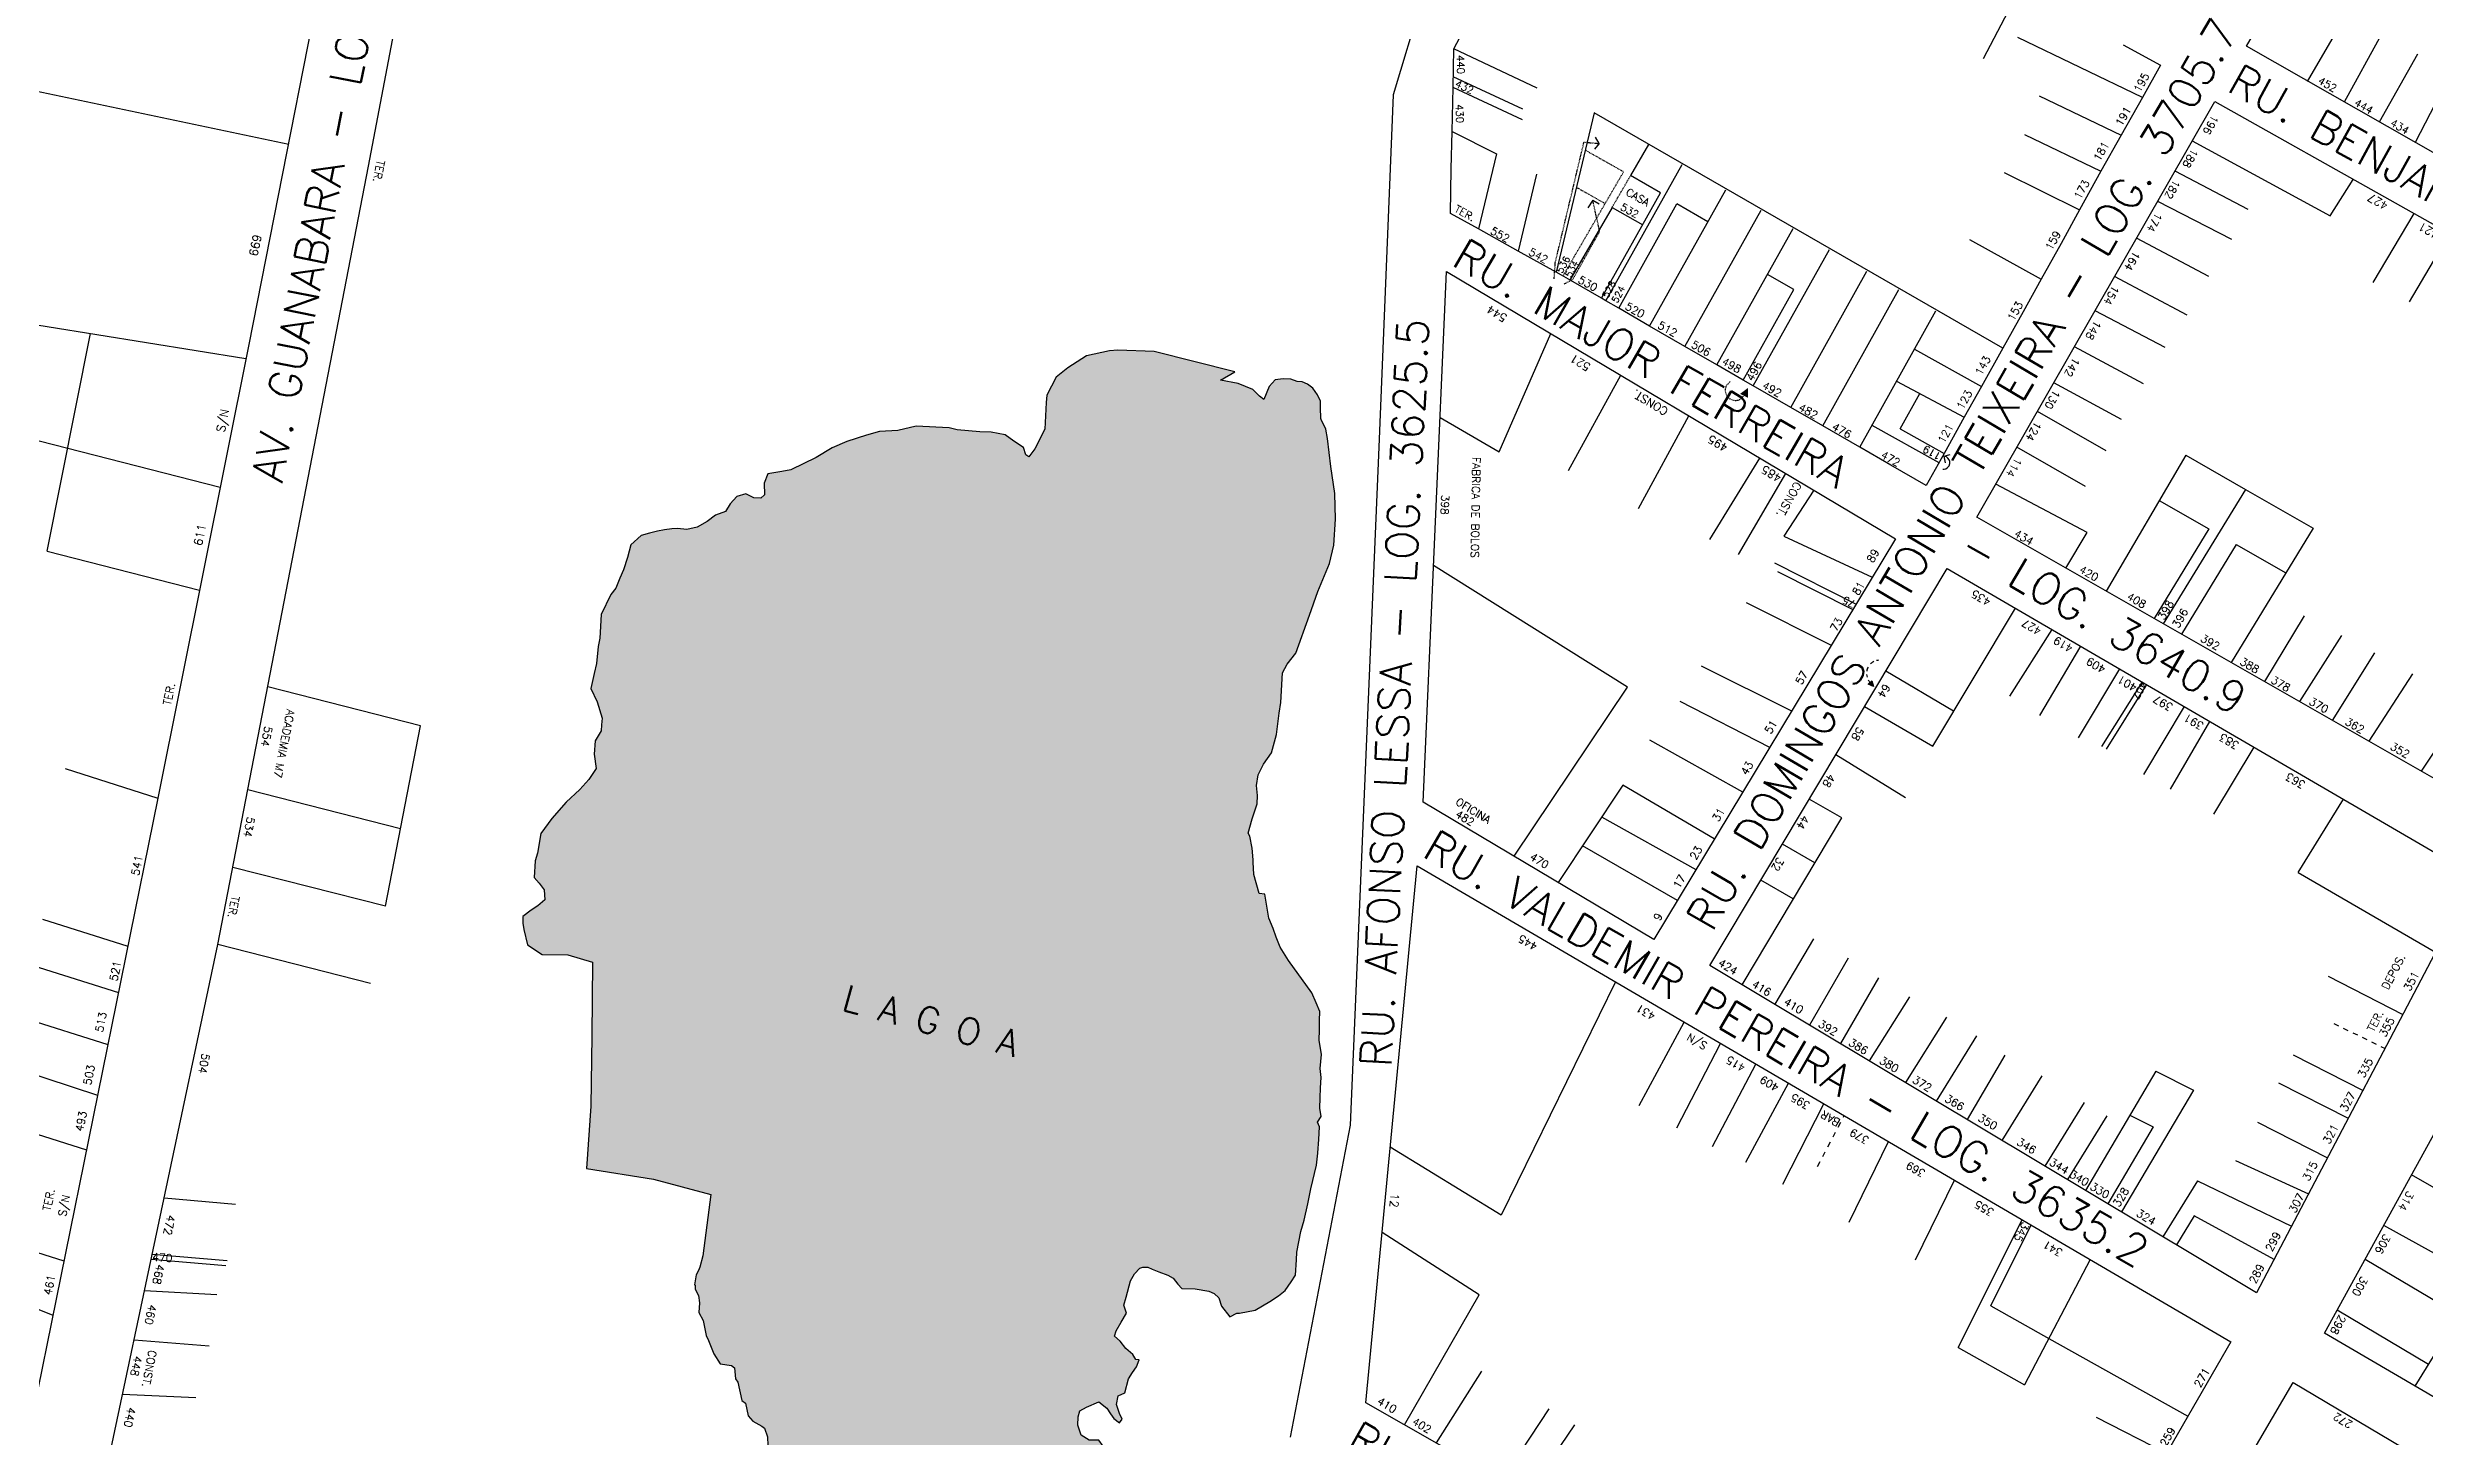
# Model space of a CAD drawing. Extents: x 714896 to 749292, y 8417558 to 8447149.
# Drawn here: x 739673.9 to 740126.6, y 8427069.5 to 8427333.9 of the extents above; entities that cross this region are included whole.
import ezdxf

# ---------------------------------------------------------------- set-up
doc = ezdxf.new("R2010")
doc.units = 0
doc.header["$MEASUREMENT"] = 0
doc.linetypes.add('ACAD_ISO03W100', pattern=[30, 12, -18])
for name, color, linetype in [('LOTE', 7, 'CONTINUOUS'), ('NUM-PORTA', 7, 'CONTINUOUS'), ('QUADRA', 6, 'CONTINUOUS'), ('REFERENCIA', 7, 'CONTINUOUS'), ('TEXTO', 7, 'CONTINUOUS'), ('TEXTODERUA', 3, 'CONTINUOUS')]:
    doc.layers.add(name, color=color, linetype=linetype)
doc.styles.add('ROMANS', font='ROMANS.SHX', dxfattribs={"height": 1.5})

msp = doc.modelspace()

# ---------------------------------------------------------------- hatches: boundary and pattern name
at = {"layer": 'LOTE'}
msp.add_hatch(color=7, dxfattribs=at).paths.add_polyline_path([(739997.76, 8427269.15), (739996.23, 8427268), (739997.76, 8427267.24)])
at = {"layer": 'LOTE', "linetype": 'CONTINUOUS'}
msp.add_hatch(color=7, dxfattribs=at).paths.add_polyline_path([(740021.36, 8427213.38), (740020.62, 8427212.73), (740021.64, 8427212.3)])
at = {"layer": 'REFERENCIA'}
h = msp.add_hatch(dxfattribs=at)
h.set_pattern_fill('FLEX', color=4, scale=10, style=0)
h.set_pattern_definition([(0, (739756.9368, 8426983.7255), (0, 2.5), [2.5, -2.5]), (45, (739759.4368, 8426983.7255), (1e-16, 2.5), [0.625, -2.285534, 0.625, -3.535534])])
h.paths.add_polyline_path([(739904.45, 8427195.43), (739905.49, 8427197.48), (739906.98, 8427199.65), (739907.94, 8427203.14), (739908.47, 8427207.22), (739908.8, 8427209.25), (739909.08, 8427214.89), (739909.99, 8427216.5), (739911.67, 8427218.65), (739914.23, 8427225.86), (739915.81, 8427230.36), (739918.07, 8427235.72), (739918.9, 8427239.17), (739919.17, 8427244.13), (739919.06, 8427249.01), (739918.31, 8427254.15), (739917.7, 8427259.53), (739917.33, 8427261.29), (739916.39, 8427263.19), (739916.36, 8427265.41), (739916.36, 8427266.61), (739915.8, 8427267.8), (739914.88, 8427269.06), (739913.84, 8427269.86), (739912.87, 8427270.28), (739911.91, 8427270.36), (739910.69, 8427270.81), (739909.2, 8427270.85), (739907.7, 8427270.65), (739906.58, 8427269.41), (739905.54, 8427266.92), (739904.72, 8427267.59), (739903.44, 8427268.85), (739900.64, 8427269.96), (739897.32, 8427270.6), (739900.05, 8427272.2), (739884.64, 8427276.05), (739877.73, 8427276.31), (739876.15, 8427276.17), (739871.75, 8427275.25), (739868.24, 8427272.97), (739865.99, 8427271.17), (739864.2, 8427267.78), (739864.08, 8427266.37), (739863.84, 8427261.3), (739861.97, 8427257.56), (739860.79, 8427256.01), (739860.2, 8427256.37), (739859.76, 8427257.81), (739857.91, 8427259), (739856.28, 8427260.23), (739853.65, 8427260.68), (739851.48, 8427260.76), (739847.17, 8427261.14), (739845.6, 8427261.51), (739839.32, 8427261.88), (739835.83, 8427261.01), (739832.34, 8427260.81), (739829.88, 8427260.15), (739826.12, 8427258.92), (739823.33, 8427257.72), (739820.32, 8427255.88), (739815.48, 8427253.53), (739813.73, 8427253.19), (739811.08, 8427252.77), (739810.37, 8427251), (739810.44, 8427248.77), (739809.73, 8427248.12), (739808.45, 8427248.2), (739806.9, 8427248.97), (739805.2, 8427248.47), (739803.89, 8427247.05), (739803.01, 8427245.57), (739801.11, 8427244.93), (739799.56, 8427243.69), (739797.64, 8427242.61), (739795.7, 8427242.17), (739793.92, 8427242.34), (739792.82, 8427242.28), (739791.44, 8427242.12), (739790.08, 8427241.83), (739788.58, 8427241.49), (739786.96, 8427241.03), (739785.01, 8427239.25), (739784.36, 8427236.82), (739783.6, 8427234.5), (739782.9, 8427232.92), (739782.15, 8427230.98), (739781.2, 8427229.77), (739779.33, 8427226.01), (739779.11, 8427221.49), (739778.8, 8427219.91), (739778.44, 8427216.68), (739777.99, 8427214.77), (739777.4, 8427211.88), (739778.61, 8427209.38), (739779.56, 8427206.23), (739779.41, 8427205), (739779.36, 8427203.86), (739778.21, 8427201.96), (739778.04, 8427199.38), (739778.4, 8427196.66), (739777, 8427194.55), (739775.28, 8427192.69), (739772.68, 8427190.28), (739769.96, 8427187.17), (739767.84, 8427184.31), (739767.2, 8427180.57), (739766.76, 8427179.11), (739766.61, 8427175.88), (739767.52, 8427174.85), (739768.47, 8427173.54), (739768.6, 8427171.67), (739767.28, 8427170.52), (739766.05, 8427169.7), (739764.44, 8427168.47), (739764.46, 8427167.22), (739764.64, 8427165.99), (739765.33, 8427163.06), (739768.1, 8427161.24), (739772.98, 8427161.17), (739777.7, 8427159.78), (739777.56, 8427145.73), (739777.38, 8427132.34), (739776.53, 8427120.5), (739789.33, 8427118.44), (739800.23, 8427115.56), (739798.71, 8427103.88), (739798.13, 8427101.73), (739797.89, 8427101.06), (739797.43, 8427100.23), (739797.14, 8427098.37), (739797.28, 8427098.31), (739797.28, 8427097.49), (739797.89, 8427096.29), (739798.05, 8427094.89), (739797.94, 8427093.09), (739798.76, 8427091.57), (739799.38, 8427088.69), (739799.78, 8427087.75), (739800.8, 8427085.19), (739801.99, 8427083.27), (739804.15, 8427083), (739804.77, 8427082.52), (739804.93, 8427080.45), (739805.4, 8427079.81), (739806.15, 8427076.31), (739806.84, 8427075.78), (739807.32, 8427073.41), (739808.24, 8427072.39), (739809.97, 8427071.41), (739810.47, 8427071.08), (739811.04, 8427069.43), (739811.12, 8427067.72), (739811.91, 8427065.75), (739812.93, 8427065.11), (739813.76, 8427063.17), (739814.24, 8427061.46), (739815.08, 8427059.96), (739816.55, 8427058.9), (739817.17, 8427056.2), (739818.2, 8427054.31), (739819.38, 8427052.49), (739820.37, 8427048.85), (739820.77, 8427046.17), (739822.72, 8427043.19), (739823.36, 8427040.29), (739823.65, 8427037.7), (739823.4, 8427033.54), (739826, 8427000.77), (739826.07, 8427000), (739826.08, 8426999.86), (739826.23, 8426998.5), (739826.29, 8426996.2), (739826.24, 8426994.73), (739826.87, 8426993.51), (739827.26, 8426988.43), (739843.88, 8426988.2), (739859.36, 8426989.13), (739866.29, 8426990.44), (739867.44, 8426990.76), (739868.37, 8426991.06), (739869.52, 8426991.69), (739870.29, 8426992.34), (739871.59, 8426992.6), (739872.96, 8426992.66), (739874.1, 8426992.66), (739875.04, 8426992.69), (739875.62, 8426993.59), (739875.89, 8426994.77), (739875.73, 8426995.81), (739875.04, 8426996.77), (739873.6, 8426997.75), (739872.54, 8427000), (739872.1, 8427000.92), (739870.1, 8427009.03), (739868.56, 8427016.17), (739867.57, 8427024.04), (739867.99, 8427031.35), (739869.3, 8427042.2), (739870.8, 8427051.62), (739871.89, 8427058.41), (739873.62, 8427063.06), (739874.68, 8427065.48), (739875.86, 8427066.73), (739875.84, 8427067.13), (739874.96, 8427067.65), (739874.13, 8427068.76), (739873.3, 8427068.79), (739872.26, 8427068.79), (739870.74, 8427069.69), (739870.13, 8427071.64), (739870.2, 8427073.21), (739870.48, 8427074.34), (739871.75, 8427075.05), (739874.12, 8427076.05), (739875.65, 8427074.87), (739876.34, 8427073.8), (739877.01, 8427072.87), (739878.04, 8427072.04), (739878.55, 8427072.77), (739878.04, 8427073.83), (739877.52, 8427075.56), (739877.84, 8427077.19), (739879.06, 8427077.78), (739879.8, 8427080.47), (739880.56, 8427081.62), (739881.32, 8427082.73), (739881.8, 8427084.05), (739881.17, 8427084.1), (739880.61, 8427085.06), (739879.25, 8427086.21), (739878.2, 8427087.59), (739877.14, 8427088.55), (739877.46, 8427089.59), (739878.39, 8427091.21), (739879.4, 8427092.95), (739878.92, 8427094.44), (739879.35, 8427095.99), (739880.15, 8427099.11), (739880.95, 8427100.44), (739881.92, 8427101.49), (739882.49, 8427101.72), (739883.46, 8427101.72), (739884.31, 8427101.3), (739885.56, 8427100.84), (739887.25, 8427100.18), (739888.28, 8427099.62), (739889.19, 8427098.44), (739889.94, 8427097.64), (739892.47, 8427097.59), (739895.08, 8427097.14), (739896.08, 8427096.71), (739896.95, 8427095.85), (739897.46, 8427094.26), (739899.08, 8427092.28), (739900.39, 8427092.97), (739900.9, 8427092.97), (739903.88, 8427093.51), (739906.72, 8427095.17), (739908.36, 8427096.28), (739909.64, 8427097.27), (739910.77, 8427098.92), (739911.56, 8427100.18), (739911.75, 8427103.11), (739911.81, 8427104.55), (739912.6, 8427108.53), (739913.25, 8427110.66), (739913.92, 8427113.78), (739914.5, 8427116.61), (739915.56, 8427121.11), (739915.85, 8427123.36), (739916.02, 8427125.99), (739916.15, 8427128.44), (739915.76, 8427129.33), (739916.44, 8427130.38), (739916.21, 8427131.98), (739916.3, 8427133.96), (739916.34, 8427135.87), (739916.47, 8427137.84), (739916.26, 8427139.53), (739916.55, 8427142.2), (739916.07, 8427144.91), (739916.17, 8427146.88), (739916.17, 8427148.68), (739916.21, 8427150.39), (739915.54, 8427152.05), (739914.66, 8427153.94), (739910.24, 8427160.09), (739908.68, 8427162.61), (739907.89, 8427164.57), (739907.35, 8427166.18), (739906.53, 8427168.18), (739905.72, 8427172.74), (739904.63, 8427172.87), (739903.67, 8427176.49), (739903.52, 8427178.85), (739903.54, 8427179.29), (739903.32, 8427181.48), (739902.87, 8427183.78), (739902.58, 8427184.33), (739903.32, 8427187.08), (739904.29, 8427189.96), (739904.36, 8427191.51), (739904.15, 8427193.43)])
h.paths.add_polyline_path([(739824.16, 8427149.42), (739866.75, 8427137.74), (739868.74, 8427144.97), (739826.15, 8427156.65)], flags=24)

# ---------------------------------------------------------------- linework, layer by layer
at = {"layer": 'LOTE', "color": 7}
for p, q in [((740042.57, 8427331.89, 526.72), (740049.54, 8427345.11, 526.17)), ((740104.29, 8427327.5, 526.01), (740111.64, 8427340.09, 523.78)), ((739957.57, 8427326.2, 523.86), (739941.7, 8427333.67, 523.75)), ((740072.88, 8427324.45, 531.68), (740049.11, 8427335.89, 526.74)), ((740118.33, 8427336.36, 524.22), (740111.26, 8427323.53, 526.01)), ((740125.24, 8427332.7, 524.5), (740117.95, 8427319.73, 526.01)), ((739665.62, 8427326.97, 525.72), (739719.87, 8427315.55, 530.07)), ((739954.83, 8427320.19, 523.5), (739941.6, 8427326.35, 521.31)), ((739954.86, 8427322.19, 523.5), (739941.63, 8427328.35, 521.31)), ((740053.17, 8427324.75, 527.59), (740068.84, 8427317.27, 531.68)), ((740131.44, 8427328.72, 524.72), (740124.78, 8427315.85, 526.01)), ((739968.45, 8427321.5, -521.32), (739961.2, 8427291.17)), ((739941.42, 8427317.96, 521.31), (739949.84, 8427313.7, 522.54)), ((739978.83, 8427315.48, 2.54), (739975.38, 8427309.55, 121.64)), ((740050.38, 8427317.37, 527.84), (740064.97, 8427310.38, 531.68)), ((740082.36, 8427316.17, 526.35), (740108.63, 8427301.87, 524.05)), ((739949.84, 8427313.7, 522.54), (739946.42, 8427299.4, 521.26)), ((739957.45, 8427309.85, 523.65), (739953.95, 8427295.2)), ((740046.51, 8427310.15, 527.88), (740060.86, 8427303.05, 531.68)), ((740093.01, 8427303.08, 524.88), (740079.07, 8427310.43, 526.35)), ((740108.63, 8427301.87, 524.05), (740113.02, 8427308.85, 523.03)), ((739971.86, 8427303.5, 243.29), (739963.8, 8427289.68, 521.32)), ((740089.89, 8427297.42, 525.17), (740075.77, 8427304.65, 526.35)), ((740116.79, 8427289.23, 524.35), (740124.61, 8427302.35, 523.03)), ((740039.94, 8427297.39, 526.66), (740053.57, 8427289.81, 531.72)), ((740085.53, 8427290.35, 525.43), (740071.76, 8427297.65, 526.35)), ((740123.75, 8427285.51, 524.27), (740131.38, 8427298.55, 523.03)), ((740081.38, 8427282.97, 525.62), (740067.56, 8427290.32, 526.35)), ((739653.54, 8427284.13, 528.24), (739711.7, 8427274.73, 519.36)), ((740077.2, 8427276.85, 525.76), (740063.83, 8427283.82, 526.35)), ((739950.39, 8427256.94, 525.32), (739960.18, 8427279.49, 525.64)), ((740029.45, 8427276.51, 527.01), (740042.19, 8427269.42, 531.74)), ((740073.09, 8427269.89, 525.9), (740059.91, 8427276.97, 526.35)), ((739963.58, 8427253.41, 525.22), (739973.52, 8427271.55, 525.64)), ((740026.05, 8427270.41, 526.3), (740038.94, 8427263.58, 531.76)), ((740068.9, 8427263.1, 526.04), (740055.96, 8427270.08, 526.35)), ((739648.18, 8427265.2, 528.24), (739706.79, 8427250.21, 511.3)), ((739939.12, 8427263.51, 525.64), (739950.39, 8427256.94, 525.32)), ((739976.9, 8427246.2, 525.2), (739986.51, 8427263.82, 525.64)), ((740021.36, 8427262.01, -4.73), (740034.1, 8427254.92)), ((740026.7, 8427261.32, -3.11), (740035.08, 8427256.66)), ((740065.98, 8427257.15, 526.17), (740052.85, 8427264.65, 526.35)), ((740062, 8427250.37, 526.38), (740048.97, 8427257.87, 526.35)), ((739990.45, 8427240.3, 525.26), (740000.01, 8427255.78, 525.64)), ((739995.92, 8427237.42, 525.3), (740004.96, 8427252.84, 525.64)), ((740081.1, 8427256.32, 525.3), (740065.96, 8427230.44, 527.42)), ((740010.27, 8427249.68, 525.64), (740004.54, 8427240.9, 525.44)), ((740062.31, 8427241.62, 526.72), (740044.94, 8427250.83, 526.35)), ((740092.48, 8427249.81, 527.42), (740076.83, 8427224.22, 527.42)), ((740004.54, 8427240.9, 525.44), (740021.41, 8427233.11, 525.85)), ((740058.27, 8427234.83, 527.42), (740062.31, 8427241.62, 526.72)), ((740085.53, 8427242.27, 527.42), (740075.09, 8427225.21, 527.42)), ((740090.73, 8427239.3, 527.42), (740080.3, 8427222.23, 527.42)), ((740105.38, 8427242.44, 527.42), (740089.73, 8427216.85, 527.42)), ((739673.82, 8427238.02, 511.3), (739702.87, 8427230.6, 511.3)), ((739974.82, 8427212.16, 524.79), (739937.87, 8427235.32, 525.64)), ((740002.77, 8427235.8, 525.37), (740018.32, 8427227.97, 525.85)), ((740003.39, 8427234.17, 525.41), (740017.7, 8427226.97, 525.85)), ((739997.37, 8427228.26, 525.27), (740013.56, 8427220.12, 525.85)), ((740032.94, 8427200.94, 526.1), (740048.7, 8427227.19, 525.79)), ((740103.63, 8427225.76, 526.26), (740096.1, 8427213.2, 527.42)), ((740047.61, 8427210.45, 525.98), (740055.7, 8427223.12, 525.79)), ((740110.8, 8427221.97, 526.18), (740102.77, 8427209.39, 527.42)), ((739988.8, 8427216.21, 525.08), (740006.02, 8427207.64, 525.85)), ((740053.3, 8427206.78, 525.95), (740061.14, 8427219.95, 525.79)), ((740117.08, 8427218.68, 526.1), (740109, 8427205.83, 527.42)), ((739744.93, 8427204.81, -0.54), (739715.86, 8427212.2)), ((739953.23, 8427179.96, 521.82), (739974.82, 8427212.16, 524.79)), ((740036.91, 8427207.55, 526.07), (740023.98, 8427215.19, 526.3)), ((740060.69, 8427202.48, 525.95), (740068.53, 8427215.65, 525.79)), ((740065.16, 8427200.87, 525.9), (740072.85, 8427213.14, 525.79)), ((740066.02, 8427200.37, 525.9), (740073.71, 8427212.63, 525.79)), ((740124.3, 8427214.66, 525.97), (740115.96, 8427201.85, 527.42)), ((739984.75, 8427209.49, 524.97), (740001.84, 8427200.71, 525.85)), ((740019.94, 8427208.44, 526.3), (740032.94, 8427200.94, 526.1)), ((740073.11, 8427195.5, 525.88), (740080.86, 8427208.47, 525.79)), ((740134, 8427208.29, 525.24), (740125.96, 8427196.13, 527.42)), ((739978.98, 8427202.12, 524.76), (739996.72, 8427192.23, 525.85)), ((740078.2, 8427192.75, 525.87), (740085.72, 8427205.64, 525.79)), ((740027.71, 8427191.07, 526.12), (740014.47, 8427199.29, 526.3)), ((740086.48, 8427187.95, 525.85), (740094.16, 8427200.73, 525.79)), ((739677.25, 8427196.69, 517.04), (739694.95, 8427191.03, 511.31)), ((739973.94, 8427193.47, 524.47), (739961.62, 8427174.97, 521.82)), ((739991.3, 8427183.26, 525.85), (739973.94, 8427193.47, 524.47)), ((739741.13, 8427185.18, -0.54), (739712.06, 8427192.57)), ((740015.59, 8427187.28, 526.21), (740009.42, 8427190.84, 526.3)), ((740102.53, 8427176.86, 525.79), (740111.17, 8427190.83, 525.79)), ((739969.84, 8427187.46, 524.1), (739987.8, 8427177.46, 525.85)), ((739996.65, 8427155.47, 526.3), (740015.59, 8427187.28, 526.21)), ((739966.19, 8427182.03, 523.53), (739984.27, 8427171.61, 525.85)), ((740010.46, 8427178.7, 526.21), (740004.29, 8427182.26, 526.3)), ((739738.28, 8427170.45, -0.54), (739709.21, 8427177.84)), ((740006.35, 8427171.83, 526.21), (740000.18, 8427175.4, 526.3)), ((740102.53, 8427176.86, 525.79), (740128.68, 8427161.66, 525.4)), ((739672.93, 8427168, 516.01), (739689.22, 8427162.85, 511.38)), ((739735.43, 8427155.73, 523.41), (739706.36, 8427163.12, 523.95)), ((740010.23, 8427164.21, 526.2), (740002.84, 8427151.77, 526.3)), ((739671.14, 8427159.18, 516.01), (739687.43, 8427154.03, 511.38)), ((740016.84, 8427160.56, 526.18), (740009.44, 8427147.81, 526.3)), ((740108.26, 8427157.12, 525.7), (740122.46, 8427149.82, 525.4)), ((739972.52, 8427156.03, 526.51), (739950.72, 8427111.59, 525.73)), ((740022.62, 8427156.81, 526.17), (740015.34, 8427144.28, 526.3)), ((740028.5, 8427153.21, 526.16), (740020.82, 8427140.99, 526.3)), ((739669.37, 8427149.18, 515.78), (739685.41, 8427144.12, 511.4)), ((739977.01, 8427132.51, 526.13), (739985.62, 8427148.36, 526.51)), ((740035.53, 8427149.31, 526.14), (740027.72, 8427136.86, 526.3)), ((740109.31, 8427148.08, 525.65), (740110.21, 8427147.65, 525.63)), ((739984.21, 8427128.21, 526.13), (739992.54, 8427144.32, 526.51)), ((740041.26, 8427145.78, 526.13), (740033.61, 8427133.34, 526.3)), ((740111.11, 8427147.22, 525.61), (740112, 8427146.78, 525.6)), ((740112.9, 8427146.35, 525.58), (740113.8, 8427145.92, 525.56)), ((740114.7, 8427145.48, 525.54), (740115.6, 8427145.05, 525.51)), ((740116.49, 8427144.61, 525.49), (740117.39, 8427144.18, 525.46)), ((740118.29, 8427143.74, 525.43), (740119.07, 8427143.37, 525.4)), ((739668.55, 8427139.35, 515.38), (739683.44, 8427134.43, 511.41)), ((739990.96, 8427124.71, 526.14), (739999.26, 8427140.39, 526.51)), ((740046.67, 8427142.06, 526.12), (740039.51, 8427129.8, 526.3)), ((740075.41, 8427139.05, 526.31), (740062, 8427116.33, 526.3)), ((740075.41, 8427139.05, 526.31), (740082.57, 8427135.44, 526.11)), ((740101.54, 8427142.13, 525.71), (740114.87, 8427135.37, 525.4)), ((739997.32, 8427121.7, 526.16), (740005.48, 8427136.75, 526.51)), ((740053.71, 8427138.16, 526.1), (740046.11, 8427125.85, 526.3)), ((740082.57, 8427135.44, 526.11), (740068.87, 8427112.22, 526.3)), ((740098.75, 8427136.82, 525.71), (740112.07, 8427130.06, 525.4)), ((740004.35, 8427117.52, 526.17), (740012.19, 8427132.83, 526.51)), ((740015.91, 8427130.27, 526.5), (740016.06, 8427130.56, 526.51)), ((740061.79, 8427133.07, 526.08), (740054.28, 8427120.95, 526.3)), ((740066.08, 8427130.51, 526.08), (740058.57, 8427118.38, 526.3)), ((740070.46, 8427130.66, 526.42), (740074.93, 8427128.4, 526.3)), ((739665.15, 8427129.16, 515.41), (739681.34, 8427124.08, 511.43)), ((740012.96, 8427124.62, 526.37), (740013.46, 8427125.56, 526.39)), ((740013.95, 8427126.5, 526.41), (740014.44, 8427127.44, 526.43)), ((740014.93, 8427128.38, 526.46), (740015.42, 8427129.32, 526.48)), ((740017, 8427110.3, 526.2), (740024.5, 8427125.63, 526.51)), ((740074.93, 8427128.4, 526.3), (740066.29, 8427113.76, 526.3)), ((740094.8, 8427129.3, 525.71), (740108.12, 8427122.55, 525.4)), ((739950.72, 8427111.59, 525.73), (739929.61, 8427124.56, 526.51)), ((740010.98, 8427120.9, 526.29), (740011.48, 8427121.83, 526.31)), ((740011.97, 8427122.76, 526.33), (740012.47, 8427123.69, 526.35)), ((740090.6, 8427122.02, 525.83), (740104.5, 8427115.66, 525.4)), ((740029.65, 8427103.09, 526.25), (740037.05, 8427118.29, 526.51)), ((740083.37, 8427118.16, 525.87), (740076.75, 8427107.5, 526.3)), ((740083.37, 8427118.16, 525.87), (740101.28, 8427109.53, 525.4)), ((740139.02, 8427110.69, 527.41), (740124.12, 8427119.27, 527.55)), ((739709.72, 8427113.66, 524.03), (739696.13, 8427114.84, 523.45)), ((739661.14, 8427107.92, 514.75), (739677.04, 8427102.94, 511.46)), ((739946.56, 8427096.42, 525.43), (739928.06, 8427108.28, 526.51)), ((740037.74, 8427086.38, 526.27), (740049.95, 8427110.75, 526.51)), ((740043.97, 8427094.35, 526.32), (740051.67, 8427109.74, 526.51)), ((740082.74, 8427111.45, 526.08), (740079.32, 8427105.95, 526.3)), ((740097.93, 8427103.16, 525.4), (740082.74, 8427111.45, 525.98)), ((740134.56, 8427100.95, 527.6), (740118.84, 8427109.66, 527.55)), ((739707.9, 8427101.96, 523.79), (739693.66, 8427103.16, 523.45)), ((739708.1, 8427102.94, 523.79), (739693.86, 8427104.14, 523.45)), ((740062.91, 8427103.17, 526.51), (740050.43, 8427079.28, 526.43)), ((740140.03, 8427088.45, 527.85), (740115.25, 8427103.14, 527.55)), ((739658.26, 8427099.23, 514.41), (739674.93, 8427092.58, 511.48)), ((739706.17, 8427096.44, 523.6), (739692.39, 8427097.18, 523.45)), ((739932.34, 8427071.69, 522.96), (739946.56, 8427096.42, 525.43)), ((740127.35, 8427083.2, 527.76), (740109.96, 8427093.5, 527.55)), ((740109.86, 8427093.31), (740109.88, 8427093.36)), ((740124.78, 8427079.06, 529.31), (740133.12, 8427092.48, 527.85)), ((739704.67, 8427086.67, 523.38), (739690.41, 8427087.82, 523.45)), ((740037.74, 8427086.38, 526.27), (740050.43, 8427079.28, 526.43)), ((740055.06, 8427088.14, 526.76), (740081.51, 8427073.35, 527.8)), ((739946.99, 8427081.88, 524.87), (739938.34, 8427068.26, 522.96)), ((739702.14, 8427076.81, 523.06), (739688.22, 8427077.49, 523.45)), ((739959.83, 8427074.71, 524.67), (739950.87, 8427061.12, 522.96)), ((739964.71, 8427071.68, 524.61), (739955.68, 8427058.37, 522.96)), ((740064.06, 8427073.16, 526.75), (740077.44, 8427066.3, 527.8))]:
    msp.add_line(p, q, dxfattribs=at)
at = {"layer": 'LOTE', "color": 7, "flags": 128}
for points in [[(740046.27, 8427276.71), (739968.45, 8427321.5)], [(739970.7, 8427285.71), (739985.19, 8427311.67)], [(739969.83, 8427286.2), (739981.09, 8427306.26)], [(739981.09, 8427306.26), (739975.38, 8427309.55)], [(739979.02, 8427280.91), (739993.51, 8427306.87)], [(739971.86, 8427303.5), (739977.7, 8427300.21)], [(739973.12, 8427284.31), (739984.2, 8427304.16)], [(739990.1, 8427300.76), (739984.2, 8427304.16)], [(739985.75, 8427277.03), (740000.24, 8427302.99)], [(739991.84, 8427273.52), (740006.33, 8427299.48)], [(739998.76, 8427269.53), (740013.25, 8427295.49)], [(740006.46, 8427287.86), (740001.46, 8427290.75)], [(740005.9, 8427265.41), (740020.39, 8427291.37)], [(739996.84, 8427270.63), (740006.46, 8427287.86)], [(740012.01, 8427261.89), (740026.49, 8427287.85)], [(740019.03, 8427257.84), (740033.52, 8427283.8)], [(740026.7, 8427261.32), (740030.47, 8427268.07)], [(740035.06, 8427256.12), (740036.25, 8427256.46)], [(740034.82, 8427253.67), (740035.1, 8427253.67), (740035.4, 8427253.74), (740035.77, 8427253.96), (740036.05, 8427254.31), (740036.18, 8427254.72), (740036.18, 8427255.11), (740036.05, 8427255.47), (740035.82, 8427255.77), (740035.54, 8427255.98), (740035.06, 8427256.12)], [(740035.06, 8427256.12), (740035.28, 8427254.85)], [(739738.28, 8427170.45), (739744.93, 8427204.81)]]:
    msp.add_lwpolyline(points, dxfattribs=at)
at = {"layer": 'LOTE', "color": 2, "linetype": 'ACAD_ISO03W100', "ltscale": 0.004, "flags": 128}
msp.add_lwpolyline([(739960.84, 8427289.92), (739961.05, 8427293), (739966.51, 8427315.93), (739969.39, 8427315.67)], dxfattribs=at)
at = {"layer": 'LOTE', "color": 2, "linetype": 'CONTINUOUS', "flags": 128}
for points in [[(739969.39, 8427315.67), (739968.49, 8427314.61)], [(739969.39, 8427315.67), (739968.69, 8427316.88)]]:
    msp.add_lwpolyline(points, dxfattribs=at)
at = {"layer": 'LOTE', "color": 7, "linetype": 'ACAD_ISO03W100', "ltscale": 0.003, "flags": 128}
for points in [[(739966.76, 8427314.42), (739974.07, 8427310.29)], [(739965.07, 8427307.34), (739970.55, 8427304.24)]]:
    msp.add_lwpolyline(points, dxfattribs=at)
at = {"layer": 'LOTE', "color": 7, "linetype": 'ACAD_ISO03W100', "ltscale": 0.003, "elevation": 521.32, "flags": 128}
for points in [[(739962.5, 8427290.42), (739974.07, 8427310.29)], [(739971.86, 8427303.5), (739975.38, 8427309.55)]]:
    msp.add_lwpolyline(points, dxfattribs=at)
at = {"layer": 'LOTE', "color": 4, "linetype": 'ACAD_ISO03W100', "ltscale": 0.004, "flags": 128}
msp.add_lwpolyline([(739962.72, 8427288.91), (739964.39, 8427289.82), (739969.5, 8427298.93), (739968.18, 8427304.89)], dxfattribs=at)
at = {"layer": 'LOTE', "color": 4, "linetype": 'CONTINUOUS', "flags": 128}
for points in [[(739968.18, 8427304.89), (739967.27, 8427303.43)], [(739968.18, 8427304.89), (739969.4, 8427304.19)]]:
    msp.add_lwpolyline(points, dxfattribs=at)
at = {"layer": 'LOTE', "color": 7, "elevation": 511.3, "flags": 128}
msp.add_lwpolyline([(739673.82, 8427238.02), (739682.09, 8427279.52)], dxfattribs=at)
at = {"layer": 'LOTE', "color": 7, "linetype": 'ACAD_ISO03W100', "ltscale": 0.002, "flags": 128}
msp.add_lwpolyline([(739994.35, 8427270.35), (739993.72, 8427269.66), (739993.55, 8427269.44), (739993.4, 8427268.87), (739993.45, 8427268.19), (739993.7, 8427267.62), (739994.08, 8427267.19), (739994.66, 8427266.86), (739995.32, 8427266.74), (739995.89, 8427266.82), (739996.48, 8427267.12), (739996.9, 8427267.55), (739997.18, 8427268.13)], dxfattribs=at)
at = {"layer": 'LOTE', "color": 7, "linetype": 'CONTINUOUS', "flags": 128}
for points, elevation in [([(740081.1, 8427256.32), (740092.48, 8427249.81)], 527.42), ([(740076.05, 8427247.69), (740085.53, 8427242.27)], 527.42), ([(740092.48, 8427249.81), (740105.38, 8427242.44)], 527.42), ([(740090.73, 8427239.3), (740100.16, 8427233.91)], 527.42), ([(740043.97, 8427094.35), (740055.06, 8427088.14)], 526.32)]:
    msp.add_lwpolyline(points, dxfattribs=dict(at, elevation=elevation))
at = {"layer": 'LOTE', "color": 7}
msp.add_lwpolyline([(740021.36, 8427213.38), (740021.64, 8427212.3), (740020.62, 8427212.73), (740021.36, 8427213.38)], close=True, dxfattribs=at)
for centre, radius, start, end in [((740022.83, 8427214.79), 2.5, 152.6014, 170.5651), ((740022.82, 8427214.8), 2.49, 117.0856, 133.5804), ((740022.81, 8427214.8), 2.48, 94.4744, 103.9606), ((740022.84, 8427214.77), 2.51, 184.2147, 196.4332), ((740022.84, 8427214.75), 2.51, 208.6613, 222.9184)]:
    msp.add_arc(centre, radius, start, end, dxfattribs=at)
at = {"layer": 'QUADRA', "color": 6, "linetype": 'CONTINUOUS'}
msp.add_lwpolyline([(739712.24, 8427277.43), (739694.95, 8427191.03), (739670.27, 8427069.68), (739603.69, 8427111.22), (739628.24, 8427196.47), (739648.18, 8427265.2), (739670.68, 8427344.93), (739703.68, 8427462.33), (739721.69, 8427526.34), (739756.92, 8427507.19), (739745.4, 8427447.63), (739730.57, 8427370.64)], close=True, dxfattribs=at)
msp.add_lwpolyline([(739684.92, 8427061.84), (739706.36, 8427163.12), (739735.05, 8427311.36), (739753.81, 8427410.06), (739753.81, 8427410.06), (739769.82, 8427496.94), (739926.37, 8427412.39), (739960.46, 8427393.99), (739935.6, 8427342.81), (739930.18, 8427324.91), (739927.47, 8427257.83), (739921.96, 8427128.73), (739910.54, 8427069.32)], dxfattribs=at)
at = {"layer": 'QUADRA', "color": 6}
for points in [[(740136.19, 8427409.17), (740236.99, 8427353.9), (740194.65, 8427276.12), (740092.7, 8427334.22), (740136.19, 8427409.17)], [(740086.62, 8427323.65), (740189.7, 8427265.81), (740142.17, 8427186.86), (740041.32, 8427244.52), (740086.62, 8427323.65)], [(739940.35, 8427291.29), (740025.82, 8427240.42), (739979.83, 8427164.11), (739935.88, 8427190.27), (739940.35, 8427291.29)], [(740035.69, 8427234.77), (740136.32, 8427176.18), (740094.59, 8427096.81), (739990.48, 8427159.17), (740035.69, 8427234.77)], [(739934.73, 8427178.12), (740089.69, 8427087.51), (740043.86, 8427008.07), (739924.97, 8427075.86), (739934.73, 8427178.12)], [(740151, 8427168.19), (740257.46, 8427109.35), (740212.66, 8427027.71), (740107.56, 8427089.12), (740151, 8427168.19)], [(740101.56, 8427079.72), (740205.69, 8427017.93), (740163.59, 8426942.37), (740056.03, 8427001.93), (740101.56, 8427079.72)]]:
    msp.add_lwpolyline(points, close=True, dxfattribs=at)
at = {"layer": 'QUADRA', "linetype": 'CONTINUOUS'}
msp.add_lwpolyline([(740069.19, 8427334.45), (740076.31, 8427330.56), (740072.88, 8427324.45), (740068.84, 8427317.27), (740064.97, 8427310.38), (740060.86, 8427303.05), (740057.39, 8427296.64), (740053.57, 8427289.81), (740050.13, 8427283.65), (740046.27, 8427276.71), (740042.19, 8427269.42), (740038.94, 8427263.58), (740035.08, 8427256.66), (740031.67, 8427250.55), (740031.67, 8427250.55), (740024.96, 8427254.42), (740019.03, 8427257.84), (740012.01, 8427261.89), (740005.9, 8427265.41), (739998.76, 8427269.53), (739996.84, 8427270.63), (739991.84, 8427273.52), (739985.75, 8427277.03), (739979.02, 8427280.91), (739973.12, 8427284.31), (739970.7, 8427285.71), (739969.83, 8427286.2), (739963.98, 8427289.58), (739962.24, 8427290.58), (739961.2, 8427291.17), (739953.95, 8427295.2), (739946.42, 8427299.4), (739941.08, 8427302.37), (739941.25, 8427310.84), (739941.42, 8427317.96), (739941.6, 8427326.35), (739941.7, 8427333.67), (739945.68, 8427341.14)], dxfattribs=at)
at = {"layer": 'REFERENCIA', "color": 7, "extrusion": (-0.000564995, -0.000308224, 1), "elevation": -2498.31}
msp.add_lwpolyline([(739916.43, 8427139.16), (739916.72, 8427141.83), (739916.24, 8427144.54), (739916.34, 8427146.51), (739916.34, 8427148.31), (739916.38, 8427150.02), (739915.71, 8427151.68), (739914.83, 8427153.57), (739910.41, 8427159.72), (739908.85, 8427162.24), (739908.06, 8427164.2), (739907.52, 8427165.81), (739906.7, 8427167.81), (739905.89, 8427172.37), (739904.8, 8427172.5), (739903.84, 8427176.12), (739903.69, 8427178.48), (739903.71, 8427178.92), (739903.49, 8427181.11), (739903.04, 8427183.41), (739902.75, 8427183.96), (739903.49, 8427186.71), (739904.46, 8427189.59), (739904.53, 8427191.14), (739904.32, 8427193.06), (739904.62, 8427195.06), (739905.66, 8427197.11), (739907.15, 8427199.28), (739908.11, 8427202.77), (739908.64, 8427206.85), (739908.97, 8427208.88), (739909.25, 8427214.52), (739910.16, 8427216.13), (739911.84, 8427218.28), (739914.4, 8427225.49), (739915.98, 8427229.99), (739918.24, 8427235.35), (739919.07, 8427238.8), (739919.34, 8427243.76), (739919.23, 8427248.64), (739918.48, 8427253.78), (739917.87, 8427259.16), (739917.5, 8427260.92), (739916.61, 8427262.72), (739916.56, 8427262.96), (739916.53, 8427265.04), (739916.53, 8427266.24), (739915.97, 8427267.43), (739915.05, 8427268.69), (739914.01, 8427269.49), (739913.04, 8427269.91), (739912.08, 8427269.99), (739910.86, 8427270.44), (739909.37, 8427270.48), (739907.87, 8427270.28), (739906.75, 8427269.04), (739905.71, 8427266.55), (739904.89, 8427267.22), (739903.61, 8427268.48), (739900.81, 8427269.59), (739897.49, 8427270.23), (739900.22, 8427271.83), (739884.81, 8427275.68), (739877.9, 8427275.94), (739876.32, 8427275.8), (739871.92, 8427274.88), (739868.41, 8427272.6), (739866.16, 8427270.8), (739864.37, 8427267.41), (739864.25, 8427266), (739864.01, 8427260.93), (739862.14, 8427257.19), (739860.96, 8427255.64), (739860.37, 8427256), (739859.93, 8427257.44), (739858.08, 8427258.63), (739856.45, 8427259.86), (739853.82, 8427260.31), (739851.65, 8427260.39), (739847.34, 8427260.77), (739845.77, 8427261.14), (739839.49, 8427261.51), (739836, 8427260.64), (739832.51, 8427260.44), (739830.05, 8427259.78), (739826.29, 8427258.55), (739823.5, 8427257.35), (739820.49, 8427255.51), (739815.65, 8427253.16), (739813.9, 8427252.82), (739811.25, 8427252.4), (739810.54, 8427250.63), (739810.61, 8427248.4), (739809.9, 8427247.75), (739808.62, 8427247.83), (739807.07, 8427248.6), (739805.37, 8427248.1), (739804.06, 8427246.68), (739803.18, 8427245.2), (739801.28, 8427244.56), (739799.73, 8427243.32), (739797.81, 8427242.24), (739795.87, 8427241.8), (739794.09, 8427241.97), (739792.99, 8427241.91), (739791.61, 8427241.75), (739790.25, 8427241.46), (739788.75, 8427241.12), (739787.13, 8427240.66), (739785.18, 8427238.88), (739784.53, 8427236.45), (739783.77, 8427234.13), (739783.07, 8427232.55), (739782.32, 8427230.61), (739781.37, 8427229.4), (739779.5, 8427225.64), (739779.28, 8427221.12), (739778.97, 8427219.54), (739778.61, 8427216.31), (739778.16, 8427214.4), (739777.57, 8427211.51), (739778.78, 8427209.01), (739779.73, 8427205.86), (739779.58, 8427204.63), (739779.53, 8427203.49), (739778.38, 8427201.59), (739778.21, 8427199.01), (739778.57, 8427196.29), (739777.17, 8427194.18), (739775.45, 8427192.32), (739772.85, 8427189.91), (739770.13, 8427186.8), (739768.01, 8427183.94), (739767.37, 8427180.2), (739766.93, 8427178.74), (739766.78, 8427175.51), (739767.69, 8427174.48), (739768.64, 8427173.17), (739768.77, 8427171.3), (739767.45, 8427170.15), (739766.22, 8427169.33), (739764.61, 8427168.1), (739764.63, 8427166.85), (739764.81, 8427165.62), (739765.5, 8427162.69), (739768.27, 8427160.87), (739773.15, 8427160.8), (739777.87, 8427159.41), (739777.73, 8427145.36), (739777.55, 8427131.97), (739776.7, 8427120.13), (739789.5, 8427118.07), (739800.4, 8427115.19), (739798.88, 8427103.51), (739798.3, 8427101.36), (739798.06, 8427100.69), (739797.6, 8427099.86), (739797.31, 8427098), (739797.45, 8427097.94), (739797.45, 8427097.12), (739798.06, 8427095.92), (739798.22, 8427094.52), (739798.11, 8427092.72), (739798.93, 8427091.2), (739799.55, 8427088.32), (739799.95, 8427087.38), (739800.97, 8427084.82), (739802.16, 8427082.9), (739804.32, 8427082.63), (739804.94, 8427082.15), (739805.1, 8427080.08), (739805.57, 8427079.44), (739806.32, 8427075.94), (739807.01, 8427075.41), (739807.49, 8427073.04), (739808.41, 8427072.02), (739810.14, 8427071.04), (739810.64, 8427070.71), (739811.21, 8427069.06), (739811.29, 8427067.35), (739812.08, 8427065.38), (739813.1, 8427064.74), (739813.93, 8427062.8), (739814.41, 8427061.09), (739815.25, 8427059.59), (739816.72, 8427058.53), (739817.34, 8427055.83), (739818.37, 8427053.94), (739819.55, 8427052.12), (739820.54, 8427048.48), (739820.94, 8427045.8), (739822.89, 8427042.82), (739823.53, 8427039.92), (739823.82, 8427037.33), (739823.57, 8427033.17), (739826.17, 8427000.4), (739826.24, 8426999.63), (739826.25, 8426999.49), (739826.4, 8426998.13), (739826.46, 8426995.83), (739826.41, 8426994.36), (739827.04, 8426993.14), (739827.44, 8426987.92), (739827.43, 8426988.06), (739844.05, 8426987.83), (739859.53, 8426988.76), (739866.46, 8426990.07), (739867.61, 8426990.39), (739868.54, 8426990.69), (739869.69, 8426991.32), (739870.46, 8426991.97), (739871.76, 8426992.23), (739873.13, 8426992.29), (739874.27, 8426992.29), (739875.21, 8426992.32), (739875.79, 8426993.22), (739876.06, 8426994.4), (739875.9, 8426995.44), (739875.21, 8426996.4), (739873.77, 8426997.38), (739872.71, 8426999.63), (739872.27, 8427000.55), (739870.27, 8427008.66), (739868.73, 8427015.8), (739867.74, 8427023.67), (739868.16, 8427030.98), (739869.47, 8427041.83), (739870.97, 8427051.25), (739872.06, 8427058.04), (739873.79, 8427062.69), (739874.85, 8427065.11), (739876.03, 8427066.36), (739876.01, 8427066.76), (739875.13, 8427067.28), (739874.3, 8427068.39), (739873.47, 8427068.42), (739872.43, 8427068.42), (739870.91, 8427069.32), (739870.3, 8427071.27), (739870.37, 8427072.84), (739870.65, 8427073.97), (739871.92, 8427074.68), (739874.29, 8427075.68), (739875.82, 8427074.5), (739876.51, 8427073.43), (739877.18, 8427072.5), (739878.21, 8427071.67), (739878.72, 8427072.4), (739878.21, 8427073.46), (739877.69, 8427075.19), (739878.01, 8427076.82), (739879.23, 8427077.41), (739879.97, 8427080.1), (739880.73, 8427081.25), (739881.49, 8427082.36), (739881.97, 8427083.68), (739881.34, 8427083.73), (739880.78, 8427084.69), (739879.42, 8427085.84), (739878.37, 8427087.22), (739877.31, 8427088.18), (739877.63, 8427089.22), (739878.56, 8427090.84), (739879.57, 8427092.58), (739879.09, 8427094.07), (739879.52, 8427095.62), (739880.32, 8427098.74), (739881.12, 8427100.07), (739882.09, 8427101.12), (739882.66, 8427101.35), (739883.63, 8427101.35), (739884.48, 8427100.93), (739885.73, 8427100.47), (739887.42, 8427099.81), (739888.45, 8427099.25), (739889.36, 8427098.07), (739890.11, 8427097.27), (739892.64, 8427097.22), (739895.25, 8427096.77), (739896.25, 8427096.34), (739897.12, 8427095.48), (739897.63, 8427093.89), (739899.25, 8427091.91), (739900.56, 8427092.6), (739901.07, 8427092.6), (739904.05, 8427093.14), (739906.89, 8427094.8), (739908.53, 8427095.91), (739909.81, 8427096.9), (739910.94, 8427098.55), (739911.73, 8427099.81), (739911.92, 8427102.74), (739911.98, 8427104.18), (739912.77, 8427108.16), (739913.42, 8427110.29), (739914.09, 8427113.41), (739914.67, 8427116.24), (739915.73, 8427120.74), (739916.03, 8427123.04), (739916.03, 8427123.09), (739916.19, 8427125.62), (739916.32, 8427128.07), (739915.93, 8427128.96), (739916.61, 8427130.01), (739916.38, 8427131.61), (739916.47, 8427133.59), (739916.51, 8427135.5), (739916.64, 8427137.47), (739916.43, 8427139.16)], close=True, dxfattribs=at)

# ---------------------------------------------------------------- texts
at = {"layer": 'NUM-PORTA', "color": 7, "style": 'ROMANS'}
for s, height, rotation, p in [('440', 1.408, 271.0637, (739942.3, 8427332.52)), ('195', 1.481, 60.9152, (740072.4, 8427325.26)), ('432', 1.408, 335.5221, (739941.82, 8427326.53, 0.02)), ('452', 1.436, 330.3411, (740106.15, 8427327.21)), ('430', 1.398, 272.072, (739942.08, 8427323.13)), ('191', 1.48, 60.791, (740068.94, 8427318.83)), ('196', 1.489, 240.6717, (740086.16, 8427321.25)), ('444', 1.436, 330.363, (740113.04, 8427323.03)), ('434', 1.436, 330.3673, (740119.9, 8427319.18)), ('181', 1.48, 60.8068, (740064.73, 8427312.17)), ('188', 1.47, 240.2901, (740082.28, 8427314.84)), ('173', 1.48, 60.7538, (740061.02, 8427304.89)), ('182', 1.468, 240.245, (740078.88, 8427308.94)), ('532', 1.4, 330.9422, (739973.31, 8427303.15)), ('174', 1.468, 240.2344, (740075.46, 8427302.66)), ('427', 1.562, 150.615, (740119.83, 8427304.28)), ('669', 1.61, 78.4041, (739713.86, 8427294.09)), ('552', 1.48, 330.9518, (739948.52, 8427298.6)), ('159', 1.48, 60.7538, (740055.57, 8427295.19)), ('421', 1.562, 150.6009, (740129.5, 8427298.76)), ('542', 1.481, 330.9471, (739955.8, 8427294.58)), ('536', 1.3, 61.6673, (739962.35, 8427290.83)), ('534', 1.3, 61.6673, (739963.99, 8427290)), ('164', 1.467, 240.2196, (740071.23, 8427295.31)), ('530', 1.482, 330.9422, (739965.23, 8427289.28)), ('528', 1.3, 61.6673, (739971.05, 8427286.13)), ('524', 1.3, 61.6711, (739972.85, 8427285.18)), ('154', 1.466, 240.208, (740067.26, 8427288.76)), ('544', 1.544, 148.6132, (739952.03, 8427282.89)), ('520', 1.483, 330.9388, (739974.2, 8427284.22)), ('153', 1.48, 60.7538, (740048.34, 8427281.74)), ('512', 1.483, 330.935, (739980.41, 8427280.61)), ('148', 1.467, 240.2112, (740063.83, 8427282.12)), ('521', 1.548, 148.9048, (739967.9, 8427273.55)), ('506', 1.483, 330.9316, (739986.78, 8427276.93)), ('498', 1.483, 330.9297, (739992.6, 8427273.72)), ('143', 1.479, 60.7484, (740042.19, 8427271.37)), ('496', 1.483, 60.9261, (739998.64, 8427270.28)), ('492', 1.484, 330.9247, (740000.29, 8427269.15)), ('142', 1.467, 240.2086, (740059.77, 8427275.06)), ('482', 1.484, 330.9212, (740007.21, 8427264.98)), ('123', 1.479, 60.7467, (740038.68, 8427264.87)), ('130', 1.466, 240.2058, (740056.03, 8427268.91)), ('S/N', 1.61, 78.4041, (739707.62, 8427260.6)), ('476', 1.484, 330.9172, (740013.58, 8427261.3)), ('121', 1.48, 60.7991, (740035.09, 8427258.44)), ('124', 1.466, 240.2064, (740052.45, 8427262.87)), ('495', 1.549, 148.9466, (739994.11, 8427258.19)), ('472', 1.484, 330.9172, (740022.87, 8427255.92)), ('119', 1.4, 150.7991, (740034.68, 8427256.52)), ('485', 1.55, 148.951, (740004.32, 8427252.41)), ('114', 1.467, 240.2256, (740048.72, 8427256)), ('398', 1.477, 267.7897, (739939.37, 8427248.81)), ('611', 1.61, 78.4041, (739703.29, 8427238.96)), ('434', 1.476, 330.2052, (740048.26, 8427240.96)), ('89', 1.499, 60.5709, (740021.57, 8427235.7)), ('420', 1.477, 330.2065, (740060.66, 8427234.12)), ('75', 1.4, 154.1015, (740018.33, 8427228.48)), ('81', 1.494, 59.7724, (740018.79, 8427229.49)), ('435', 1.499, 149.6865, (740044.17, 8427228.82)), ('408', 1.477, 330.2063, (740069.73, 8427228.97)), ('73', 1.492, 59.4054, (740014.55, 8427222.6)), ('427', 1.5, 149.7304, (740053.79, 8427223.26)), ('398', 1.5, 60.2005, (740077.01, 8427224.79)), ('396', 1.5, 60.2005, (740079.73, 8427223.24)), ('419', 1.5, 149.7498, (740059.81, 8427219.96)), ('392', 1.477, 330.2005, (740083.77, 8427220.99)), ('409', 1.5, 149.7392, (740066.05, 8427215.99)), ('388', 1.477, 330.2026, (740091.26, 8427216.58)), ('57', 1.491, 59.3191, (740007.96, 8427212.47)), ('64', 1.489, 239.1671, (740023.67, 8427212.92)), ('401', 1.5, 149.7392, (740072.03, 8427212.51)), ('407', 1.3, 238.6569, (740072.67, 8427213.27)), ('378', 1.477, 330.206, (740097.18, 8427213.08)), ('397', 1.5, 149.7513, (740078.82, 8427208.78)), ('391', 1.5, 149.7436, (740084.68, 8427205.2)), ('370', 1.477, 330.1929, (740104.44, 8427209)), ('554', 1.491, 258.8826, (739715.28, 8427204.8)), ('51', 1.491, 59.4009, (740002.1, 8427203.11)), ('58', 1.489, 239.1547, (740018.65, 8427204.71)), ('383', 1.5, 149.7513, (740091.41, 8427201.5)), ('362', 1.477, 330.176, (740111.29, 8427205.14)), ('43', 1.49, 59.3545, (739997.54, 8427195.26)), ('352', 1.478, 330.1118, (740119.9, 8427200.43)), ('48', 1.489, 239.1461, (740013.15, 8427195.82)), ('363', 1.5, 149.7359, (740104.05, 8427193.99)), ('31', 1.49, 59.4913, (739992.12, 8427186.39)), ('534', 1.491, 258.8826, (739711.94, 8427187.54)), ('482', 1.454, 328.7984, (739941.89, 8427187.56)), ('44', 1.5, 239.1461, (740008.19, 8427187.92)), ('541', 1.508, 78.6721, (739691.3, 8427176.16)), ('470', 1.454, 328.3263, (739956.05, 8427179.46)), ('23', 1.489, 59.604, (739987.85, 8427179.13)), ('32', 1.5, 239.1461, (740003.42, 8427179.91)), ('17', 1.488, 59.782, (739984.69, 8427173.66)), ('9', 1.48, 61.2176, (739980.96, 8427167.51)), ('445', 1.479, 149.6574, (739957.84, 8427163.17)), ('521', 1.508, 78.6721, (739687.19, 8427156.07)), ('424', 1.487, 328.6735, (739991.91, 8427159.28)), ('351', 1.492, 62.3469, (740123.84, 8427154.13)), ('416', 1.486, 329.0104, (739998.32, 8427155.17)), ('410', 1.486, 329.0191, (740004.42, 8427151.81)), ('513', 1.508, 78.6597, (739684.44, 8427146.32)), ('431', 1.477, 149.6919, (739980.29, 8427149.92)), ('392', 1.486, 329.0454, (740010.96, 8427147.62)), ('355', 1.492, 62.3416, (740119.17, 8427145.4)), ('S/N', 1.476, 149.6969, (739990.16, 8427144.3)), ('386', 1.486, 329.0536, (740016.75, 8427144.06)), ('503', 1.508, 78.6206, (739682.2, 8427136.28)), ('504', 1.491, 258.8826, (739703.36, 8427142.51)), ('415', 1.476, 149.6993, (739997.43, 8427140.1)), ('380', 1.486, 329.0524, (740022.62, 8427140.64)), ('335', 1.492, 62.3374, (740115.08, 8427137.62)), ('409', 1.476, 149.7016, (740003.83, 8427136.34)), ('395', 1.476, 149.7026, (740009.71, 8427132.93)), ('372', 1.486, 329.0502, (740028.91, 8427136.98)), ('366', 1.486, 329.0473, (740035.07, 8427133.39)), ('327', 1.492, 62.3378, (740111.72, 8427131.17, -525.4)), ('493', 1.508, 78.635, (739680.66, 8427127.44)), ('350', 1.486, 329.0438, (740041.37, 8427129.71)), ('379', 1.476, 149.7058, (740020.95, 8427126.28)), ('346', 1.486, 329.0378, (740048.78, 8427125.14)), ('321', 1.492, 62.3378, (740108.48, 8427125.01, -525.4)), ('369', 1.475, 149.707, (740031.67, 8427120)), ('344', 1.486, 329.047, (740054.97, 8427121.3, -526.3)), ('315', 1.492, 62.3707, (740104.55, 8427117.96)), ('340', 1.486, 329.047, (740058.82, 8427119, -526.3)), ('330', 1.486, 329.047, (740062.74, 8427116.64)), ('328', 1.486, 59.047, (740068.42, 8427113.02)), ('S/N', 1.509, 78.5909, (739677.41, 8427111.25)), ('12', 1.582, 264.6949, (739929.76, 8427115.83)), ('355', 1.475, 149.7039, (740044.72, 8427112.58)), ('324', 1.486, 329.0229, (740071.55, 8427111.58)), ('307', 1.492, 62.3272, (740101.97, 8427111.86)), ('314', 1.498, 241.2436, (740123.35, 8427116.37)), ('472', 1.499, 258.5106, (739696.76, 8427111.76)), ('345', 1.475, 243.1872, (740050.03, 8427110.44)), ('299', 1.492, 62.4765, (740097.53, 8427104.54)), ('306', 1.498, 241.2515, (740118.91, 8427108.16)), ('470', 1.5, 356.36, (739693.81, 8427102.9)), ('341', 1.475, 149.7026, (740057.82, 8427104.91)), ('461', 1.509, 78.5553, (739674.64, 8427096.28)), ('468', 1.5, 258.4776, (739694.68, 8427102.36)), ('289', 1.489, 62.9783, (740094.42, 8427098.41)), ('300', 1.499, 241.2706, (740114.56, 8427100.09)), ('460', 1.5, 258.5376, (739693.18, 8427094.7)), ('298', 1.5, 241.3195, (740110.38, 8427092.78)), ('448', 1.502, 258.3348, (739690.44, 8427084.9)), ('271', 1.5, 60.0396, (740083.88, 8427078.64)), ('410', 1.499, 328.5154, (739926.96, 8427075.81)), ('440', 1.503, 258.8823, (739689.2, 8427075.16)), ('402', 1.469, 329.8153, (739933.64, 8427071.89)), ('259', 1.454, 60.0396, (740077.36, 8427067.45)), ('272', 1.468, 149.4062, (740113.02, 8427072.16))]:
    msp.add_text(s, height=height, rotation=rotation, dxfattribs=at).set_placement(p)
at = {"layer": 'TEXTO', "color": 7, "style": 'ROMANS'}
for s, height, p in [('TER.', 1.491, (739736.69, 8427312.59)), ('ACADEMIA M7', 1.4906, (739719.53, 8427208.04)), ('TER.', 1.491, (739709.02, 8427172.5))]:
    msp.add_text(s, height=height, rotation=258.8826, dxfattribs=at).set_placement(p)
at = {"layer": 'TEXTO', "style": 'ROMANS'}
for s, height, rotation, p in [('CASA', 1.436, 331.0069, (739974.34, 8427305.97)), ('TER.', 1.436, 331.1085, (739941.71, 8427302.76)), ('CONST.', 1.55, 149.0108, (739982.68, 8427265.12)), ('FABRICA DE BOLOS', 1.5, 269.0746, (739945.29, 8427256)), ('CONST.', 1.55, 240.4952, (740006.68, 8427251.43)), ('TER.', 1.509, 78.6213, (739697.38, 8427208.61)), ('OFICINA', 1.462, 328.7339, (739941.92, 8427189.92)), ('DEPOS.', 1.493, 62.5598, (740119.65, 8427154.39)), ('L A G O A', 5, 344.6583, (739824.94, 8427150.76, -39.28)), ('TER.', 1.492, 62.5233, (740116.89, 8427146.36)), ('BAR', 1.476, 149.7019, (740015.44, 8427129.7)), ('TER.', 1.512, 78.1208, (739674.46, 8427112.3)), ('CONST.', 1.497, 259.245, (739693.22, 8427086.01))]:
    msp.add_text(s, height=height, rotation=rotation, dxfattribs=at).set_placement(p)
at = {"layer": 'TEXTODERUA', "style": 'ROMANS'}
for s, rotation, p in [('AV. GUANABARA - LOG. 0005.6', 78.8982, (739718.59, 8427250.84)), ('RU. DOMINGOS ANTONIO TEIXEIRA - LOG. 3705.7', 59.6805, (739990.91, 8427165.29)), ('RU. BENJAMIM V. COSTA - LOG. 3675.1', 331.0395, (740088.68, 8427325.8)), ('RU. MAJOR FERREIRA', 329.8142, (739941.04, 8427292.66)), ('RU. AFONSO LESSA - LOG. 3625.5', 87.1147, (739929.82, 8427139.64)), ('- LOG. 3640.9', 329.8142, (740037.46, 8427237.37)), ('RU. VALDEMIR PEREIRA - LOG. 3635.2', 330.0096, (739935.46, 8427180.04)), ('RU.TEOBALDO ANDRADE-LOG.3670.0', 330.8353, (739920.93, 8427067.4))]:
    msp.add_text(s, height=6, rotation=rotation, dxfattribs=at).set_placement(p)

doc.saveas('drawing.dxf')
